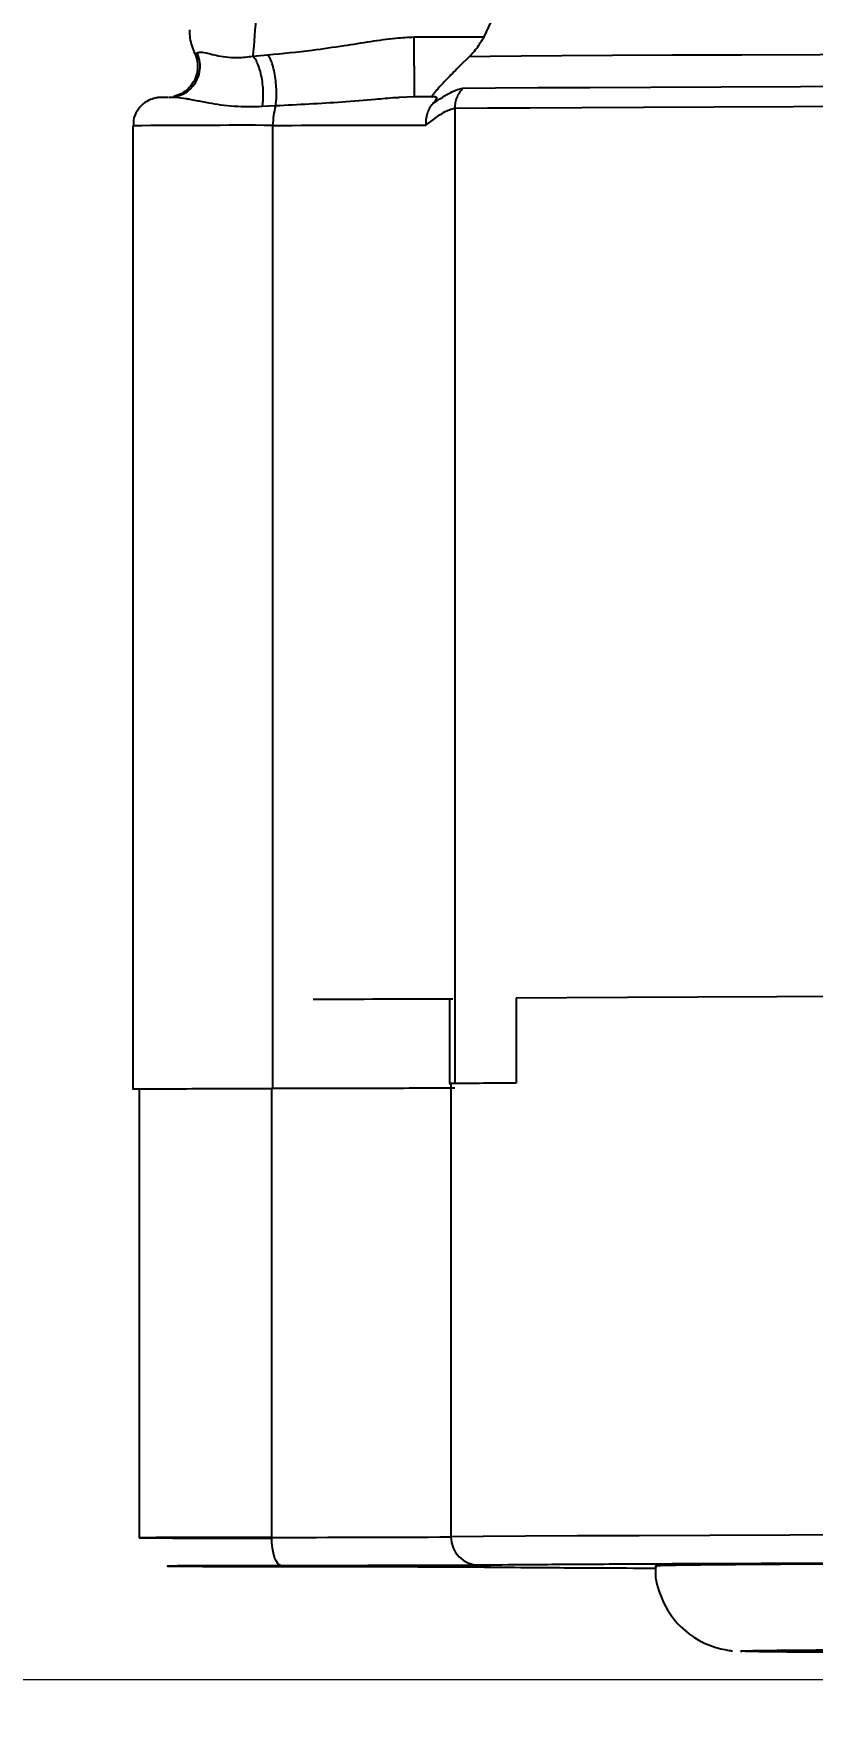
# Model space of a CAD drawing. Header units: millimetres. Extents: x 2028 to 4172, y 863 to 2379.
# Drawn here: x 2794 to 2821.4, y 1016.6 to 1075.8 of the extents above; entities that cross this region are included whole.
import ezdxf

# ---------------------------------------------------------------- set-up
doc = ezdxf.new("R2010")
doc.units = ezdxf.units.MM
doc.layers.add('AM_5', color=3, linetype='Continuous', lineweight=25)
doc.styles.add('SLDTEXTSTYLE1', font='txt.shx', dxfattribs={"width": 0.7, "bigfont": 'gbcbig.shx'})
doc.dimstyles.new('SLDDIMSTYLE12$0', dxfattribs={"dimtxt": 12, "dimasz": 10, "dimexe": 0, "dimexo": 0.0625, "dimgap": 0.875, "dimtad": 1, "dimdec": 1, "dimlfac": 1.8, "dimrnd": 1e-09, "dimzin": 12, "dimdsep": 46, "dimtxsty": 'SLDTEXTSTYLE1', "dimcen": 0.09, "dimdle": 8.16, "dimclrd": 3, "dimclre": 3, "dimadec": 0, "dimazin": 3, "dimtfac": 1, "dimtdec": 1, "dimtofl": 0, "dimtmove": 0, "dimatfit": 3, "dimfxl": 0, "dimfrac": 2, "dimtolj": 1, "dimlwd": 5, "dimlwe": 5, "dimarcsym": 0})

# ---------------------------------------------------------------- blocks, each defined once
blk = doc.blocks.new('*D59')
at = {"layer": 'AM_5', "color": 3, "lineweight": 5, "transparency": 16777216}
blk.add_line((2843.171, 1259.336), (2692.832, 1259.336), dxfattribs=at)
at = {"layer": 'AM_5', "color": 3, "linetype": 'Continuous', "lineweight": 5, "transparency": 16777216}
for p, q in [((2692.832, 1249.336), (2692.832, 1027.711)), ((2822.464, 1017.711), (2692.832, 1017.711))]:
    blk.add_line(p, q, dxfattribs=at)
at = {"layer": 'AM_5', "color": 3, "transparency": 16777216}
for points in [[(2691.165, 1249.336), (2694.499, 1249.336), (2692.832, 1259.336)], [(2691.165, 1027.711), (2694.499, 1027.711), (2692.832, 1017.711)]]:
    blk.add_solid(points, dxfattribs=at)
at = {"layer": 'Defpoints', "color": 0, "transparency": 16777216}
for p in [(2843.234, 1259.336), (2692.832, 1017.711), (2822.526, 1017.711)]:
    blk.add_point(p, dxfattribs=at)
at = {"layer": 'AM_5', "color": 0, "transparency": 16777216, "insert": (2685.957, 1091.623), "char_height": 12, "attachment_point": 5, "rotation": 90, "style": 'SLDTEXTSTYLE1'}
blk.add_mtext('\\A1;245', dxfattribs=at)
blk = doc.blocks.new('*D60')
at = {"layer": 'AM_5', "color": 3, "lineweight": 5, "transparency": 16777216}
blk.add_line((2822.432, 1017.711), (2692.979, 1017.711), dxfattribs=at)
at = {"layer": 'AM_5', "color": 3, "linetype": 'Continuous', "lineweight": 5, "transparency": 16777216}
for p, q in [((2692.979, 1007.711), (2692.979, 982.638)), ((2821.537, 972.638), (2692.979, 972.638))]:
    blk.add_line(p, q, dxfattribs=at)
at = {"layer": 'AM_5', "color": 3, "transparency": 16777216}
for points in [[(2691.312, 1007.711), (2694.646, 1007.711), (2692.979, 1017.711)], [(2691.312, 982.638), (2694.646, 982.638), (2692.979, 972.638)]]:
    blk.add_solid(points, dxfattribs=at)
at = {"layer": 'Defpoints', "color": 0, "transparency": 16777216}
for p in [(2822.495, 1017.711), (2692.979, 972.638), (2821.599, 972.638)]:
    blk.add_point(p, dxfattribs=at)
at = {"layer": 'AM_5', "color": 0, "transparency": 16777216, "insert": (2686.104, 995.175), "char_height": 12, "attachment_point": 5, "rotation": 90, "style": 'SLDTEXTSTYLE1'}
blk.add_mtext('\\A1;45', dxfattribs=at)

msp = doc.modelspace()

# ---------------------------------------------------------------- linework, layer by layer
at = {"color": 7, "linetype": 'Continuous', "lineweight": 25}
for p, q in [((2809.842, 1075.707), (2810.17, 1076.421)), ((2807.381, 1075.707), (2809.842, 1075.707)), ((2799.641, 1075.127), (2799.721, 1075.15)), ((2801.687, 1075.025), (2802.216, 1075.075)), ((2809.314, 1075.002), (2808.993, 1074.688)), ((2798.987, 1073.605), (2798.875, 1073.58)), ((2802.489, 1073.271), (2802.022, 1073.246)), ((2807.381, 1073.59), (2806.851, 1073.564)), ((2807.381, 1073.663), (2807.381, 1073.59)), ((2808.133, 1073.592), (2807.381, 1073.59)), ((2808.808, 1073.187), (2808.808, 1038.76)), ((2797.461, 1072.57), (2797.461, 1038.57)), ((2802.396, 1038.585), (2802.396, 1072.585)), ((2808.618, 1041.758), (2808.618, 1038.758)), ((2808.618, 1041.758), (2808.741, 1041.758)), ((2810.974, 1041.779), (2810.974, 1038.779)), ((2797.683, 1038.571), (2797.683, 1022.728)), ((2802.352, 1022.743), (2802.352, 1038.585)), ((2808.674, 1038.759), (2808.674, 1022.759)), ((2818.883, 1018.728), (2818.938, 1018.731))]:
    msp.add_line(p, q, dxfattribs=at)
at = {"color": 7, "linetype": 'Continuous', "lineweight": 25, "flags": 128}
for points in [[(2807.381, 1074.688), (2807.381, 1074.85), (2807.381, 1075.008), (2807.381, 1075.16), (2807.381, 1075.301), (2807.381, 1075.429), (2807.381, 1075.541), (2807.381, 1075.634), (2807.381, 1075.707)], [(2873.404, 1075.15), (2868.21, 1075.147), (2863.105, 1075.144), (2858.11, 1075.14), (2853.25, 1075.136), (2848.546, 1075.13), (2844.02, 1075.124), (2839.693, 1075.118), (2835.585, 1075.111), (2831.714, 1075.103), (2828.097, 1075.095), (2824.752, 1075.086), (2821.694, 1075.076), (2818.937, 1075.067), (2816.493, 1075.057), (2814.374, 1075.046), (2812.589, 1075.036), (2811.147, 1075.025), (2810.053, 1075.013), (2809.314, 1075.002)], [(2809.096, 1073.894), (2810.243, 1073.905), (2811.736, 1073.916), (2813.568, 1073.927), (2815.729, 1073.937), (2818.21, 1073.948), (2821.002, 1073.957), (2824.089, 1073.967), (2827.46, 1073.975), (2831.1, 1073.984), (2834.99, 1073.991), (2839.116, 1073.999), (2843.457, 1074.005), (2847.995, 1074.011), (2852.709, 1074.017), (2857.578, 1074.021), (2862.581, 1074.025), (2867.695, 1074.028), (2872.897, 1074.031)], [(2808.808, 1073.187), (2809.96, 1073.198), (2811.458, 1073.209), (2813.296, 1073.22), (2815.465, 1073.231), (2817.956, 1073.241), (2820.757, 1073.25), (2823.857, 1073.26), (2827.24, 1073.269), (2830.892, 1073.277), (2834.798, 1073.285), (2838.938, 1073.292), (2843.295, 1073.299), (2847.85, 1073.305), (2852.581, 1073.31), (2857.468, 1073.315), (2862.489, 1073.319), (2867.622, 1073.322), (2872.844, 1073.324)], [(2873.071, 1041.896), (2867.745, 1041.894), (2862.511, 1041.891), (2857.392, 1041.887), (2852.412, 1041.882), (2847.594, 1041.877), (2842.962, 1041.87), (2838.535, 1041.864), (2834.335, 1041.856), (2830.381, 1041.848), (2826.692, 1041.84), (2823.284, 1041.83), (2820.174, 1041.821), (2817.375, 1041.811), (2814.902, 1041.801), (2812.765, 1041.79), (2810.974, 1041.779)], [(2873.071, 1022.896), (2867.812, 1022.894), (2862.641, 1022.891), (2857.582, 1022.887), (2852.658, 1022.882), (2847.892, 1022.877), (2843.304, 1022.871), (2838.915, 1022.864), (2834.746, 1022.857), (2830.815, 1022.849), (2827.14, 1022.841), (2823.737, 1022.832), (2820.623, 1022.822), (2817.81, 1022.813), (2815.313, 1022.802), (2813.141, 1022.792), (2811.306, 1022.781), (2809.814, 1022.77), (2808.674, 1022.759)], [(2802.703, 1021.741), (2802.635, 1021.76), (2802.569, 1021.817), (2802.508, 1021.91), (2802.455, 1022.035), (2802.411, 1022.187), (2802.378, 1022.36), (2802.358, 1022.547), (2802.352, 1022.743)], [(2810.083, 1021.728), (2809.906, 1021.725), (2809.387, 1021.723), (2808.56, 1021.72), (2807.483, 1021.719), (2806.229, 1021.717), (2804.883, 1021.717), (2803.538, 1021.717), (2802.283, 1021.719), (2801.206, 1021.72), (2800.38, 1021.723), (2799.861, 1021.725), (2799.683, 1021.728), (2799.861, 1021.731), (2800.38, 1021.734), (2801.206, 1021.736), (2802.283, 1021.738), (2803.538, 1021.739), (2804.883, 1021.739), (2806.229, 1021.739), (2807.483, 1021.738), (2808.56, 1021.736), (2809.387, 1021.734), (2809.906, 1021.731), (2810.083, 1021.728)], [(2802.703, 1021.716), (2802.635, 1021.735), (2802.629, 1021.738)], [(2809.658, 1021.698), (2809.466, 1021.717), (2809.397, 1021.734)], [(2871.122, 1021.877), (2866.251, 1021.874), (2861.485, 1021.871), (2856.849, 1021.866), (2852.364, 1021.861), (2848.054, 1021.856), (2843.94, 1021.85), (2840.043, 1021.843), (2836.381, 1021.835), (2832.973, 1021.827), (2829.837, 1021.819), (2826.987, 1021.81), (2824.438, 1021.801), (2822.202, 1021.791), (2820.292, 1021.781), (2818.715, 1021.771), (2817.481, 1021.76), (2816.595, 1021.75), (2816.061, 1021.739), (2815.883, 1021.728), (2815.883, 1021.728)]]:
    msp.add_lwpolyline(points, dxfattribs=at)
at = {"color": 7, "linetype": 'Continuous', "lineweight": 25}
for centre, radius, start, end in [((2798.729, 1074.674), 1.1, 270.09999, 25.63662), ((2804.709, 1072.62), 2.314, 163.65187, 180.85663), ((2801.314, 618.802), 453.784, 89.86336, 90.48649), ((2801.576, 2970.947), 1898.362, 270.024744, 270.187646), ((2803.905, 1828.629), 786.885, 269.993192, 270.343129), ((2808.28, 1072.495), 33.739, 270.57375, 270.66978), ((2814.165, 541.145), 497.644, 90.36744, 90.63226), ((2801.346, 592.314), 430.43, 89.86614, 90.48756), ((2801.569, 1525.458), 502.745, 269.55713, 270.08916), ((2802.844, 2065.081), 1042.338, 269.972937, 270.320473), ((2809.667, 1022.751), 0.992, 179.54189, 269.50442)]:
    msp.add_arc(centre, radius, start, end, dxfattribs=at)
for points, knots in [([(2802.206, 1097.152), (2802.204, 1095.961), (2802.2, 1093.557), (2802.175, 1090.408), (2802.143, 1087.729), (2802.107, 1085.505), (2802.059, 1083.195), (2801.994, 1080.819), (2801.909, 1078.489), (2801.806, 1076.415), (2801.728, 1075.499), (2801.687, 1075.025)], [0, 0, 0, 0, 0.121733, 0.245653, 0.329531, 0.414385, 0.500215, 0.61122, 0.731521, 0.861116, 1, 1, 1, 1]), ([(2799.641, 1075.127), (2799.576, 1075.302), (2799.475, 1075.571), (2799.464, 1075.857), (2799.461, 1075.957)], [0, 0, 0, 0, 0.649785, 1, 1, 1, 1]), ([(2802.216, 1075.075), (2802.74, 1075.126), (2803.657, 1075.215), (2804.848, 1075.392), (2805.821, 1075.543), (2806.631, 1075.671), (2807.163, 1075.697), (2807.381, 1075.707)], [0, 0, 0, 0, 0.299879, 0.524041, 0.708513, 0.880518, 1, 1, 1, 1]), ([(2809.314, 1075.002), (2809.379, 1075.07), (2809.51, 1075.206), (2809.655, 1075.408), (2809.768, 1075.588), (2809.817, 1075.666), (2809.842, 1075.707)], [0, 0, 0, 0, 0.257441, 0.516937, 0.75032, 1, 1, 1, 1]), ([(2799.641, 1075.127), (2799.675, 1075.034), (2799.734, 1074.872), (2799.747, 1074.604), (2799.703, 1074.336), (2799.582, 1074.079), (2799.4, 1073.861), (2799.177, 1073.688), (2798.989, 1073.638), (2798.897, 1073.614)], [0, 0, 0, 0, 0.152916, 0.265704, 0.414004, 0.570286, 0.70005, 0.853997, 1, 1, 1, 1]), ([(2799.721, 1075.15), (2799.785, 1075.168), (2799.879, 1075.195), (2800.553, 1075.01), (2801.14, 1074.963), (2801.508, 1075.005), (2801.687, 1075.025)], [0, 0, 0, 0, 0.528089, 0.775708, 0.891023, 1, 1, 1, 1]), ([(2802.022, 1073.246), (2802.032, 1073.311), (2802.053, 1073.446), (2802.061, 1073.698), (2802.046, 1073.983), (2802.003, 1074.279), (2801.938, 1074.553), (2801.858, 1074.775), (2801.773, 1074.938), (2801.715, 1074.997), (2801.687, 1075.025)], [0, 0, 0, 0, 0.111182, 0.233505, 0.364552, 0.500409, 0.6362, 0.767065, 0.889124, 1, 1, 1, 1]), ([(2802.489, 1073.271), (2802.498, 1073.334), (2802.517, 1073.467), (2802.524, 1073.719), (2802.513, 1074.006), (2802.479, 1074.307), (2802.425, 1074.586), (2802.358, 1074.815), (2802.287, 1074.983), (2802.238, 1075.045), (2802.216, 1075.075)], [0, 0, 0, 0, 0.11075, 0.232867, 0.363941, 0.5, 0.636059, 0.767133, 0.88925, 1, 1, 1, 1]), ([(2807.381, 1074.688), (2807.381, 1074.543), (2807.381, 1074.254), (2807.381, 1073.901), (2807.381, 1073.694), (2807.381, 1073.666), (2807.381, 1073.663)], [0, 0, 0, 0, 0.320589, 0.641179, 0.961768, 1, 1, 1, 1]), ([(2808.993, 1074.688), (2808.85, 1074.544), (2808.578, 1074.27), (2808.284, 1073.957), (2808.118, 1073.767), (2808.038, 1073.667), (2807.995, 1073.601), (2808.004, 1073.594), (2808.009, 1073.59)], [0, 0, 0, 0, 0.296371, 0.561408, 0.679693, 0.791742, 0.896327, 1, 1, 1, 1]), ([(2808.031, 1073.342), (2808.262, 1073.5), (2808.724, 1073.816), (2808.972, 1073.868), (2809.096, 1073.894)], [0, 0, 0, 0, 0.500652, 1, 1, 1, 1]), ([(2798.713, 1073.574), (2798.677, 1073.574), (2798.556, 1073.573), (2798.496, 1073.572), (2798.442, 1073.571), (2798.405, 1073.569), (2798.345, 1073.564), (2798.241, 1073.549), (2798.049, 1073.494), (2797.804, 1073.347), (2797.589, 1073.093), (2797.466, 1072.816), (2797.474, 1072.634), (2797.477, 1072.57)], [0, 0, 0, 0, 0.0976557, 0.3295234, 0.452296, 0.509732, 0.5315764, 0.5558632, 0.6229708, 0.7197137, 0.8268133, 0.9390365, 1, 1, 1, 1]), ([(2802.022, 1073.246), (2801.684, 1073.241), (2800.972, 1073.23), (2800.218, 1073.352), (2799.74, 1073.446), (2799.493, 1073.494), (2799.083, 1073.566), (2798.896, 1073.571), (2798.731, 1073.574)], [0, 0, 0, 0, 0.184208, 0.388471, 0.517104, 0.601053, 0.648132, 1, 1, 1, 1]), ([(2806.851, 1073.564), (2806.804, 1073.561), (2806.513, 1073.548), (2805.867, 1073.482), (2804.51, 1073.373), (2803.285, 1073.311), (2802.489, 1073.271)], [0, 0, 0, 0, 0.032468, 0.200671, 0.480525, 1, 1, 1, 1]), ([(2808.031, 1073.342), (2807.992, 1073.294), (2807.912, 1073.195), (2807.83, 1073.003), (2807.787, 1072.798), (2807.791, 1072.657), (2807.793, 1072.595)], [0, 0, 0, 0, 0.239149, 0.497163, 0.778524, 1, 1, 1, 1]), ([(2808.133, 1073.592), (2808.156, 1073.587), (2808.188, 1073.578), (2808.15, 1073.493), (2808.099, 1073.42), (2808.052, 1073.366), (2808.031, 1073.342)], [0, 0, 0, 0, 0.546902, 0.785535, 0.902249, 1, 1, 1, 1]), ([(2807.793, 1072.595), (2808.018, 1072.767), (2808.458, 1073.103), (2808.693, 1073.16), (2808.808, 1073.187)], [0, 0, 0, 0, 0.51151, 1, 1, 1, 1]), ([(2797.683, 1038.567), (2797.584, 1038.568), (2797.33, 1038.571), (2797.712, 1038.575), (2798.719, 1038.58), (2800.314, 1038.583), (2801.702, 1038.585), (2802.396, 1038.585)], [0, 0, 0, 0, 0.138213, 0.35366, 0.569106, 0.784553, 1, 1, 1, 1]), ([(2802.703, 1021.741), (2802.15, 1021.74), (2801.016, 1021.739), (2799.707, 1021.736), (2798.869, 1021.732), (2798.593, 1021.728), (2798.869, 1021.724), (2799.707, 1021.721), (2801.016, 1021.717), (2802.15, 1021.716), (2802.703, 1021.716)], [0, 0, 0, 0, 0.122089, 0.25, 0.377911, 0.5, 0.622089, 0.75, 0.877911, 1, 1, 1, 1]), ([(2809.658, 1021.758), (2809.424, 1021.756), (2808.949, 1021.753), (2807.365, 1021.747), (2805.273, 1021.743), (2803.55, 1021.741), (2802.703, 1021.741)], [0, 0, 0, 0, 0.245796, 0.5, 0.754204, 1, 1, 1, 1]), ([(2802.703, 1021.716), (2803.55, 1021.715), (2805.273, 1021.713), (2807.365, 1021.709), (2808.949, 1021.704), (2809.424, 1021.7), (2809.658, 1021.698)], [0, 0, 0, 0, 0.245796, 0.5, 0.754204, 1, 1, 1, 1]), ([(2873.25, 1021.894), (2870.754, 1021.893), (2865.716, 1021.891), (2858.339, 1021.886), (2851.097, 1021.879), (2844.118, 1021.87), (2837.515, 1021.86), (2831.422, 1021.848), (2825.929, 1021.835), (2821.117, 1021.821), (2817.055, 1021.806), (2813.786, 1021.79), (2811.247, 1021.774), (2810.184, 1021.764), (2809.658, 1021.758)], [0, 0, 0, 0, 0.079959, 0.161371, 0.244142, 0.328893, 0.414217, 0.5, 0.585778, 0.671102, 0.755858, 0.838624, 0.920039, 1, 1, 1, 1]), ([(2809.658, 1021.698), (2810.19, 1021.693), (2811.263, 1021.682), (2813.398, 1021.668), (2815.202, 1021.66), (2815.897, 1021.657)], [0, 0, 0, 0, 0.376395, 0.759633, 1, 1, 1, 1]), ([(2815.905, 1021.726), (2815.898, 1021.674), (2815.849, 1021.3), (2816.065, 1020.598), (2816.552, 1019.75), (2817.208, 1019.2), (2817.795, 1018.918), (2818.207, 1018.799), (2818.491, 1018.75), (2818.562, 1018.744), (2818.603, 1018.74)], [0, 0, 0, 0, 0.030661, 0.221524, 0.412563, 0.604262, 0.714262, 0.802035, 0.882755, 1, 1, 1, 1]), ([(2822.188, 1018.684), (2821.969, 1018.685), (2821.015, 1018.691), (2819.985, 1018.701), (2819.042, 1018.715), (2818.936, 1018.724), (2818.883, 1018.728)], [0, 0, 0, 0, 0.093549, 0.407564, 0.703776, 1, 1, 1, 1]), ([(2818.938, 1018.731), (2818.986, 1018.734), (2819.092, 1018.742), (2819.962, 1018.755), (2821.443, 1018.769), (2823.618, 1018.782), (2826.449, 1018.796), (2829.963, 1018.809), (2834.117, 1018.821), (2838.86, 1018.832), (2844.122, 1018.842), (2849.813, 1018.851), (2855.836, 1018.858), (2862.059, 1018.865), (2868.425, 1018.869), (2874.777, 1018.872), (2881.116, 1018.874), (2887.383, 1018.875), (2893.651, 1018.874), (2899.989, 1018.872), (2906.342, 1018.869), (2912.708, 1018.865), (2918.931, 1018.858), (2924.953, 1018.851), (2930.645, 1018.842), (2935.907, 1018.832), (2940.65, 1018.821), (2944.804, 1018.809), (2948.318, 1018.796), (2951.149, 1018.782), (2953.324, 1018.769), (2954.805, 1018.755), (2955.676, 1018.742), (2955.783, 1018.734), (2955.831, 1018.731)], [0, 0, 0, 0, 0.023828, 0.053273, 0.084485, 0.115699, 0.147957, 0.180726, 0.213842, 0.247136, 0.28043, 0.313546, 0.346314, 0.378573, 0.409785, 0.440999, 0.470442, 0.499888, 0.529332, 0.558778, 0.58999, 0.621203, 0.653462, 0.68623, 0.719347, 0.752641, 0.785934, 0.819051, 0.851819, 0.884078, 0.915289, 0.946503, 0.975948, 1, 1, 1, 1])]:
    msp.add_open_spline(points, degree=3, knots=knots, dxfattribs=at)
for points in [[(2809.096, 1073.894), (2809.053, 1073.845), (2808.967, 1073.748), (2808.877, 1073.572), (2808.818, 1073.384), (2808.811, 1073.253), (2808.808, 1073.187)], [(2808.808, 1038.602), (2808.586, 1038.6), (2808.142, 1038.596), (2806.682, 1038.592), (2804.769, 1038.588), (2803.187, 1038.586), (2802.396, 1038.585)]]:
    msp.add_open_spline(points, degree=3, dxfattribs=at)

# ---------------------------------------------------------------- dimensions: what is measured, and where the dimension line sits
at = {"layer": 'AM_5'}
dim = msp.add_linear_dim(base=(2692.832, 1017.711), p1=(2843.234, 1259.336), p2=(2822.526, 1017.711), angle=90, text='245', dimstyle='SLDDIMSTYLE12$0', override={"dimlfac": 1}, dxfattribs=at)
dim.commit()
dim.dimension.update_dxf_attribs({"geometry": '*D59', "text_midpoint": (2692.832, 1091.623), "dimtype": 160})
dim = msp.add_linear_dim(base=(2692.979, 972.638), p1=(2822.495, 1017.711), p2=(2821.599, 972.638), angle=90, text='45', dimstyle='SLDDIMSTYLE12$0', override={"dimlfac": 1, "dimpost": ''}, dxfattribs=at)
dim.commit()
dim.dimension.update_dxf_attribs({"geometry": '*D60', "text_midpoint": (2686.104, 995.175)})

doc.saveas('drawing.dxf')
